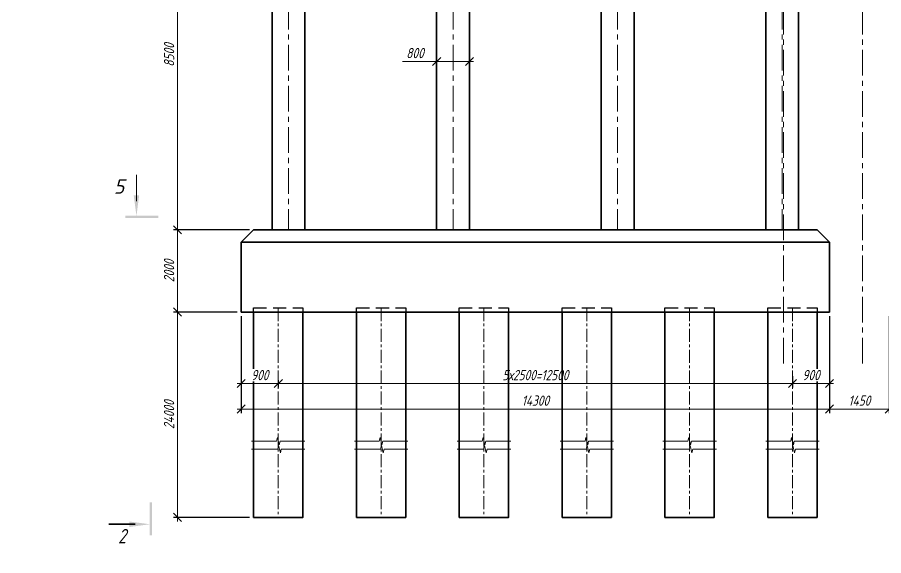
# Model space of a CAD drawing. Header units: millimetres. Extents: x 265754 to 14267433, y -6145605 to 2433772.
# Drawn here: x 7143272 to 7164331, y 815360 to 828450 of the extents above; entities that cross this region are included whole.
import ezdxf
from ezdxf.enums import TextEntityAlignment as Align

# ---------------------------------------------------------------- set-up
doc = ezdxf.new("R2010")
doc.units = ezdxf.units.MM
for name, pattern in [('CENTER', [50.8, 31.75, -6.35, 6.35, -6.35]), ('невидимая', [9.525, 6.35, -3.175]), ('осевая', [2, 1.25, -0.25, 0.25, -0.25])]:
    doc.linetypes.add(name, pattern=pattern)
for name, color, linetype, lineweight in [('1-Бетон', 106, 'Continuous', 35), ('1-Оси', 1, 'CENTER', 20), ('ИС_TXT', 4, 'Continuous', 18), ('ИС_TXT_ЗГЛ', 1, 'Continuous', 35), ('ИС_ОПОР_Тон', 3, 'Continuous', 18), ('ИС_Основная', 7, 'Continuous', 35), ('ИС_Ось', 3, 'осевая', 18), ('ИС_Размер', 3, 'Continuous', 18), ('ИС_Тонкая', 3, 'Continuous', 18)]:
    doc.layers.add(name, color=color, linetype=linetype, lineweight=lineweight)
doc.layers.add('ИС_Невидимая', color=4, linetype='невидимая')
doc.styles.add('0', font='isocpeur.ttf', dxfattribs={"width": 0.8, "oblique": 15})
doc.styles.add('Mis(m)', font='isocpeui.ttf')
doc.dimstyles.new('М100', dxfattribs={"dimscale": 100, "dimtxt": 2.5, "dimasz": 2, "dimexe": 1, "dimexo": 1, "dimgap": 0.8, "dimtad": 1, "dimdec": 0, "dimzin": 0, "dimdsep": 46, "dimtxsty": '0', "dimblk": 'OBLIQUE', "dimcen": 0.09, "dimdle": 1, "dimclrd": 256, "dimclre": 256, "dimclrt": 256, "dimadec": 4, "dimazin": 0, "dimtfac": 1, "dimtdec": 0, "dimtmove": 1, "dimatfit": 2, "dimfxl": 1, "dimtolj": 1, "dimtzin": 0, "dimlwd": -1, "dimarcsym": 0})

# ---------------------------------------------------------------- blocks, each defined once
blk = doc.blocks.new('_OBLIQUE')
at = {"color": 0, "linetype": 'ByBlock', "lineweight": -2}
blk.add_line((0.5, 0.5), (-0.5, -0.5), dxfattribs=at)
blk = doc.blocks.new('*D1848')
at = {"layer": 'Defpoints', "color": 0, "transparency": 16777216}
for p in [(7149014, 823283), (7147165, 821283), (7148714, 821283)]:
    blk.add_point(p, dxfattribs=at)
at = {"layer": 'ИС_Размер', "lineweight": -2, "transparency": 16777216}
for p, q in [((7148914, 823283), (7147065, 823283)), ((7148614, 821283), (7147065, 821283))]:
    blk.add_line(p, q, dxfattribs=at)
at = {"layer": 'ИС_Размер', "transparency": 16777216}
blk.add_line((7147165, 823383), (7147165, 821183), dxfattribs=at)
at = {"layer": 'ИС_Размер', "transparency": 16777216, "xscale": 200, "yscale": 200, "zscale": 200}
for p, rotation in [((7147165, 823283), 90), ((7147165, 821283), 270)]:
    blk.add_blockref('_OBLIQUE', p, dxfattribs=dict(at, rotation=rotation))
at = {"layer": 'ИС_Размер', "transparency": 16777216, "insert": (7146960, 822283), "char_height": 250, "attachment_point": 5, "rotation": 90, "style": '0'}
blk.add_mtext('\\A1;2000', dxfattribs=at)
blk = doc.blocks.new('*D1849')
at = {"layer": 'Defpoints', "color": 0, "transparency": 16777216}
for p in [(7148714, 821283), (7149614, 819730), (7149614, 819546)]:
    blk.add_point(p, dxfattribs=at)
at = {"layer": 'ИС_Размер', "lineweight": -2, "transparency": 16777216}
for p, q in [((7148714, 821183), (7148714, 819446)), ((7149614, 819630), (7149614, 819446))]:
    blk.add_line(p, q, dxfattribs=at)
at = {"layer": 'ИС_Размер', "transparency": 16777216}
blk.add_line((7148614, 819546), (7149714, 819546), dxfattribs=at)
at = {"layer": 'ИС_Размер', "transparency": 16777216, "xscale": 200, "yscale": 200, "zscale": 200, "rotation": 180}
blk.add_blockref('_OBLIQUE', (7148714, 819546), dxfattribs=at)
at = {"layer": 'ИС_Размер', "transparency": 16777216, "xscale": 200, "yscale": 200, "zscale": 200}
blk.add_blockref('_OBLIQUE', (7149614, 819546), dxfattribs=at)
at = {"layer": 'ИС_Размер', "transparency": 16777216, "insert": (7149164, 819751), "char_height": 250, "attachment_point": 5, "style": '0', "bg_fill": 3, "box_fill_scale": 1.1, "bg_fill_color": 256, "bg_fill_true_color": 13158600, "bg_fill_transparency": 0}
blk.add_mtext('\\A1;900', dxfattribs=at)
blk = doc.blocks.new('*D1850')
at = {"layer": 'Defpoints', "color": 0, "transparency": 16777216}
for p in [(7163014, 821283), (7162114, 819829), (7163014, 819546)]:
    blk.add_point(p, dxfattribs=at)
at = {"layer": 'ИС_Размер', "lineweight": -2, "transparency": 16777216}
for p, q in [((7163014, 821183), (7163014, 819446)), ((7162114, 819729), (7162114, 819446))]:
    blk.add_line(p, q, dxfattribs=at)
at = {"layer": 'ИС_Размер', "transparency": 16777216}
blk.add_line((7162014, 819546), (7163114, 819546), dxfattribs=at)
at = {"layer": 'ИС_Размер', "transparency": 16777216, "xscale": 200, "yscale": 200, "zscale": 200, "rotation": 180}
blk.add_blockref('_OBLIQUE', (7162114, 819546), dxfattribs=at)
at = {"layer": 'ИС_Размер', "transparency": 16777216, "xscale": 200, "yscale": 200, "zscale": 200}
blk.add_blockref('_OBLIQUE', (7163014, 819546), dxfattribs=at)
at = {"layer": 'ИС_Размер', "transparency": 16777216, "insert": (7162564, 819751), "char_height": 250, "attachment_point": 5, "style": '0', "bg_fill": 3, "box_fill_scale": 1.1, "bg_fill_color": 256, "bg_fill_true_color": 13158600, "bg_fill_transparency": 0}
blk.add_mtext('\\A1;900', dxfattribs=at)
blk = doc.blocks.new('*D1851')
at = {"layer": 'Defpoints', "color": 0, "transparency": 16777216}
for p in [(7148714, 821283), (7163014, 821283), (7163014, 818925)]:
    blk.add_point(p, dxfattribs=at)
at = {"layer": 'ИС_Размер', "lineweight": -2, "transparency": 16777216}
for p, q in [((7148714, 821183), (7148714, 818825)), ((7163014, 821183), (7163014, 818825))]:
    blk.add_line(p, q, dxfattribs=at)
at = {"layer": 'ИС_Размер', "transparency": 16777216}
blk.add_line((7148614, 818925), (7163114, 818925), dxfattribs=at)
at = {"layer": 'ИС_Размер', "transparency": 16777216, "xscale": 200, "yscale": 200, "zscale": 200, "rotation": 180}
blk.add_blockref('_OBLIQUE', (7148714, 818925), dxfattribs=at)
at = {"layer": 'ИС_Размер', "transparency": 16777216, "xscale": 200, "yscale": 200, "zscale": 200}
blk.add_blockref('_OBLIQUE', (7163014, 818925), dxfattribs=at)
at = {"layer": 'ИС_Размер', "transparency": 16777216, "insert": (7155864, 819130), "char_height": 250, "attachment_point": 5, "style": '0'}
blk.add_mtext('\\A1;14300', dxfattribs=at)
blk = doc.blocks.new('*D1852')
at = {"layer": 'Defpoints', "color": 0, "transparency": 16777216}
for p in [(7149614, 819730), (7162114, 819829), (7162114, 819546)]:
    blk.add_point(p, dxfattribs=at)
at = {"layer": 'ИС_Размер', "lineweight": -2, "transparency": 16777216}
for p, q in [((7149614, 819630), (7149614, 819446)), ((7162114, 819729), (7162114, 819446))]:
    blk.add_line(p, q, dxfattribs=at)
at = {"layer": 'ИС_Размер', "transparency": 16777216}
blk.add_line((7149514, 819546), (7162214, 819546), dxfattribs=at)
at = {"layer": 'ИС_Размер', "transparency": 16777216, "xscale": 200, "yscale": 200, "zscale": 200, "rotation": 180}
blk.add_blockref('_OBLIQUE', (7149614, 819546), dxfattribs=at)
at = {"layer": 'ИС_Размер', "transparency": 16777216, "xscale": 200, "yscale": 200, "zscale": 200}
blk.add_blockref('_OBLIQUE', (7162114, 819546), dxfattribs=at)
at = {"layer": 'ИС_Размер', "transparency": 16777216, "insert": (7155864, 819751), "char_height": 250, "width": 1839.25, "attachment_point": 5, "style": '0', "bg_fill": 3, "box_fill_scale": 1.1, "bg_fill_color": 256, "bg_fill_true_color": 13158600, "bg_fill_transparency": 0}
blk.add_mtext('\\A1;5х2500=12500', dxfattribs=at)
blk = doc.blocks.new('*D1853')
at = {"layer": 'Defpoints', "color": 0, "transparency": 16777216}
for p in [(7163014, 821283), (7164464, 821283), (7164464, 818925)]:
    blk.add_point(p, dxfattribs=at)
at = {"layer": 'ИС_Размер', "lineweight": -2, "transparency": 16777216}
for p, q in [((7163014, 821183), (7163014, 818825)), ((7164464, 821183), (7164464, 818825))]:
    blk.add_line(p, q, dxfattribs=at)
at = {"layer": 'ИС_Размер', "transparency": 16777216}
blk.add_line((7162914, 818925), (7164564, 818925), dxfattribs=at)
at = {"layer": 'ИС_Размер', "transparency": 16777216, "xscale": 200, "yscale": 200, "zscale": 200, "rotation": 180}
blk.add_blockref('_OBLIQUE', (7163014, 818925), dxfattribs=at)
at = {"layer": 'ИС_Размер', "transparency": 16777216, "xscale": 200, "yscale": 200, "zscale": 200}
blk.add_blockref('_OBLIQUE', (7164464, 818925), dxfattribs=at)
at = {"layer": 'ИС_Размер', "transparency": 16777216, "insert": (7163739, 819130), "char_height": 250, "attachment_point": 5, "style": '0'}
blk.add_mtext('\\A1;1450', dxfattribs=at)
blk = doc.blocks.new('*U1873')
for p, q in [((-3.8, -2.12), (-10.2, -2.12)), ((-3.8, -223.96), (-10.2, -223.96))]:
    blk.add_line(p, q)
for points in [[(0.25, 0.55), (-0.25, 0.55), (0.25, -7.45), (-0.25, -7.45)], [(-5.2, -1.46), (-0.2, -2.12), (-5.2, -2.12), (-5.2, -2.78)], [(0.25, -218.62), (-0.25, -218.62), (0.25, -226.62), (-0.25, -226.62)], [(-5.2, -223.3), (-0.2, -223.96), (-5.2, -223.96), (-5.2, -224.62)]]:
    blk.add_solid(points)
at = {"style": '0', "oblique": 15, "width": 0.8}
for tag, p in [('ВЕРХ', (-7.06, 0.66)), ('НИЗ', (-7, -226.85))]:
    blk.add_attdef(tag, text='', height=3.5, dxfattribs=at).set_placement(p, align=Align.MIDDLE_CENTER)
blk = doc.blocks.new('*U1889')
at = {"layer": '1-Бетон'}
blk.add_line((400, -4250), (400, 4250), dxfattribs=at)
blk.add_lwpolyline([(400, -4250), (400, 4250), (-400, 4250), (-400, -4250), (400, -4250)], dxfattribs=at)
at = {"layer": 'ИС_Ось', "ltscale": 500}
blk.add_lwpolyline([(0, 4250), (0, -4250)], dxfattribs=at)
blk = doc.blocks.new('*U1890')
at = {"layer": '1-Бетон', "color": 0, "linetype": 'ByBlock', "lineweight": -2, "transparency": 16777216}
for p in [(0, 0), (4000, 0), (8000, 0), (12000, 0)]:
    blk.add_blockref('*U1889', p, dxfattribs=at)
blk = doc.blocks.new('*D1897')
at = {"layer": 'Defpoints', "color": 0, "transparency": 16777216}
for p in [(7148714, 821283), (7147165, 816291), (7149014, 816291)]:
    blk.add_point(p, dxfattribs=at)
at = {"layer": 'ИС_Размер', "transparency": 16777216}
blk.add_line((7147165, 821383), (7147165, 816191), dxfattribs=at)
at = {"layer": 'ИС_Размер', "lineweight": -2, "transparency": 16777216}
for p, q in [((7148614, 821283), (7147065, 821283)), ((7148914, 816291), (7147065, 816291))]:
    blk.add_line(p, q, dxfattribs=at)
at = {"layer": 'ИС_Размер', "transparency": 16777216, "xscale": 200, "yscale": 200, "zscale": 200}
for p, rotation in [((7147165, 821283), 90), ((7147165, 816291), 270)]:
    blk.add_blockref('_OBLIQUE', p, dxfattribs=dict(at, rotation=rotation))
at = {"layer": 'ИС_Размер', "transparency": 16777216, "insert": (7146960, 818787), "char_height": 250, "width": 1324.59, "attachment_point": 5, "rotation": 90, "style": '0'}
blk.add_mtext('\\A1;24000', dxfattribs=at)
blk = doc.blocks.new('*D1899')
at = {"layer": 'Defpoints', "color": 0, "transparency": 16777216}
for p in [(7148014, 831783), (7147165, 823283), (7149014, 823283)]:
    blk.add_point(p, dxfattribs=at)
at = {"layer": 'ИС_Размер', "transparency": 16777216}
blk.add_line((7147165, 831883), (7147165, 823183), dxfattribs=at)
at = {"layer": 'ИС_Размер', "lineweight": -2, "transparency": 16777216}
for p, q in [((7147914, 831783), (7147065, 831783)), ((7148914, 823283), (7147065, 823283))]:
    blk.add_line(p, q, dxfattribs=at)
at = {"layer": 'ИС_Размер', "transparency": 16777216, "xscale": 200, "yscale": 200, "zscale": 200}
for p, rotation in [((7147165, 831783), 90), ((7147165, 823283), 270)]:
    blk.add_blockref('_OBLIQUE', p, dxfattribs=dict(at, rotation=rotation))
at = {"layer": 'ИС_Размер', "transparency": 16777216, "insert": (7146960, 827533), "char_height": 250, "attachment_point": 5, "rotation": 90, "style": '0'}
blk.add_mtext('\\A1;8500', dxfattribs=at)
blk = doc.blocks.new('*D1900')
at = {"layer": 'Defpoints', "color": 0, "transparency": 16777216}
for p in [(7153464, 827578), (7154264, 827560), (7154264, 827376)]:
    blk.add_point(p, dxfattribs=at)
at = {"layer": 'ИС_Размер', "lineweight": -2, "transparency": 16777216}
for p, q in [((7153464, 827478), (7153464, 827276)), ((7154264, 827460), (7154264, 827276))]:
    blk.add_line(p, q, dxfattribs=at)
at = {"layer": 'ИС_Размер', "transparency": 16777216}
for p, q in [((7152634, 827376), (7153464, 827376)), ((7153364, 827376), (7154364, 827376))]:
    blk.add_line(p, q, dxfattribs=at)
at = {"layer": 'ИС_Размер', "transparency": 16777216, "xscale": 200, "yscale": 200, "zscale": 200, "rotation": 180}
blk.add_blockref('_OBLIQUE', (7153464, 827376), dxfattribs=at)
at = {"layer": 'ИС_Размер', "transparency": 16777216, "xscale": 200, "yscale": 200, "zscale": 200}
blk.add_blockref('_OBLIQUE', (7154264, 827376), dxfattribs=at)
at = {"layer": 'ИС_Размер', "transparency": 16777216, "insert": (7152937, 827581), "char_height": 250, "attachment_point": 5, "style": '0', "bg_fill": 3, "box_fill_scale": 1.1, "bg_fill_color": 256, "bg_fill_true_color": 13158600, "bg_fill_transparency": 0}
blk.add_mtext('\\A1;800', dxfattribs=at)
blk = doc.blocks.new('*U2138')
at = {"layer": 'ИС_Тонкая'}
blk.add_line((-0.13, 3.8), (-0.13, 10.2), dxfattribs=at)
for points in [[(-0.79, 5.2), (-0.13, 0.2), (-0.13, 5.2), (0.53, 5.2)], [(5.2, 0.25), (5.2, -0.25), (-2.8, 0.25), (-2.8, -0.25)]]:
    blk.add_solid(points, dxfattribs=at)
at = {"layer": 'ИС_TXT', "style": 'Mis(m)'}
blk.add_attdef('ЛЕВО', text='', height=3.5, dxfattribs=at).set_placement((-3.09, 7.36), align=Align.MIDDLE_RIGHT)
blk.add_attdef('ПРАВО', text='', height=3.5, dxfattribs=at).set_placement((355.76, 7.36), align=Align.MIDDLE_LEFT)
blk = doc.blocks.new('*U2050')
at = {"color": 3, "linetype": 'ByBlock', "lineweight": -2}
for points in [[(650, -694), (43, -694), (22, -780), (-22, -607), (-43, -694), (-650, -694)], [(650, -886), (75, -886), (53, -972), (10, -799), (-11, -886), (-650, -886)]]:
    blk.add_lwpolyline(points, dxfattribs=at)
at = {"layer": '1-Оси', "ltscale": 10, "transparency": 33554687}
blk.add_line((0, 2546), (0, -2546), dxfattribs=at)
at = {"layer": 'ИС_Невидимая', "ltscale": 50}
blk.add_lwpolyline([(-600, 2446), (-600, 2546), (600, 2546), (600, 2446)], dxfattribs=at)
at = {"layer": 'ИС_Основная', "ltscale": 500}
blk.add_lwpolyline([(-600, -2546), (-600, 2446), (600, 2446), (600, -2546), (-600, -2546)], dxfattribs=at)
blk = doc.blocks.new('*U2051')
at = {"layer": 'ИС_ОПОР_Тон', "color": 0, "linetype": 'ByBlock', "lineweight": -2, "transparency": 16777216}
for p in [(0, 0), (2500, 0), (5000, 0), (7500, 0), (10000, 0), (12500, 0)]:
    blk.add_blockref('*U2050', p, dxfattribs=at)

msp = doc.modelspace()

# ---------------------------------------------------------------- linework, layer by layer
at = {"layer": 'ИС_Основная', "ltscale": 500}
for points in [[(7163014.0492, 822982.7477), (7148714.0492, 822982.7477), (7149014.0492, 823282.7477), (7162714.0492, 823282.7477)], [(7148714.0492, 821282.7477), (7163014.0492, 821282.7477), (7163014.0492, 822982.7477), (7148714.0492, 822982.7477)]]:
    msp.add_lwpolyline(points, close=True, dxfattribs=at)
at = {"layer": 'ИС_Ось', "color": 1, "ltscale": 500}
msp.add_lwpolyline([(7161894.5202, 820032.7477), (7161894.5202, 838767.7984)], dxfattribs=at)
at = {"layer": 'ИС_Ось', "ltscale": 500}
msp.add_lwpolyline([(7163814.5202, 820032.7477), (7163814.5202, 838767.7984)], dxfattribs=at)

# ---------------------------------------------------------------- block references
at = {"layer": '1-Бетон'}
msp.add_blockref('*U1890', (7149863.8832, 827532.7477), dxfattribs=at)
at = {"layer": 'ИС_TXT_ЗГЛ', "ltscale": 200, "xscale": 100, "yscale": 100, "zscale": 100}
msp.add_blockref('*U1873', (7146517.06, 838520.1616), dxfattribs=at).add_auto_attribs({'ВЕРХ': '2', 'НИЗ': '2'})
at = {"layer": 'ИС_TXT_ЗГЛ', "ltscale": 200}
ref = msp.add_blockref('*U2138', (7146180.2442, 823599.7415), dxfattribs=dict(at, xscale=100, yscale=100, zscale=100))
ref.add_attrib('ЛЕВО', '5', dxfattribs={"layer": 'ИС_TXT', "height": 350, "style": 'Mis(m)'}).set_placement((7145871.6139, 824336.0211), align=Align.MIDDLE_RIGHT)

# ---------------------------------------------------------------- dimensions: what is measured, and where the dimension line sits
at = {"layer": 'ИС_Размер'}
for base, p1, p2, picture, middle in [((7147164.5976, 823282.7477), (7148013.8832, 831782.7477), (7149014.0492, 823282.7477), '*D1899', (7146959.5976, 827532.7477)), ((7147164.5976, 821282.7477), (7149014.0492, 823282.7477), (7148714.0492, 821282.7477), '*D1848', (7146959.5976, 822282.7477))]:
    dim = msp.add_linear_dim(base=base, p1=p1, p2=p2, angle=90, dimstyle='М100', dxfattribs=at)
    dim.commit()
    dim.dimension.update_dxf_attribs({"geometry": picture, "text_midpoint": middle})
dim = msp.add_linear_dim(base=(7147164.5976, 816290.8969), p1=(7148714.0492, 821282.7477), p2=(7149014.0492, 816290.8969), angle=90, text='24000', dimstyle='М100', dxfattribs=at)
dim.commit()
dim.dimension.update_dxf_attribs({"geometry": '*D1897', "text_midpoint": (7146959.5976, 818786.8223)})
dim = msp.add_linear_dim(base=(7163014.0492, 818925.2432), p1=(7148714.0492, 821282.7478), p2=(7163014.0492, 821282.7477), dimstyle='М100', dxfattribs=at)
dim.commit()
dim.dimension.update_dxf_attribs({"geometry": '*D1851', "text_midpoint": (7155864.0492, 819130.2432)})
dim = msp.add_linear_dim(base=(7164464.0492, 818925.2432), p1=(7163014.0492, 821282.7477), p2=(7164464.0492, 821282.7477), dimstyle='М100', dxfattribs=at)
dim.commit()
dim.dimension.update_dxf_attribs({"geometry": '*D1853', "text_midpoint": (7163738.9721, 818925.2432), "dimtype": 160})

# ---------------------------------------------------------------- next in the draw order: dimensions: what is measured, and where the dimension line sits
dim = msp.add_linear_dim(base=(7154263.8832, 827376.3635), p1=(7153463.8832, 827578.2428), p2=(7154263.8832, 827559.9551), dimstyle='М100', override={"dimtfill": 1}, dxfattribs=at)
dim.commit()
dim.dimension.update_dxf_attribs({"geometry": '*D1900', "text_midpoint": (7152937.3372, 827376.3635), "dimtype": 160})
dim = msp.add_linear_dim(base=(7162114.0492, 819546.2758), p1=(7149614.0492, 819729.8675), p2=(7162114.0492, 819829.4085), text='5х2500=<>', dimstyle='М100', override={"dimtfill": 1}, dxfattribs=at)
dim.commit()
dim.dimension.update_dxf_attribs({"geometry": '*D1852', "text_midpoint": (7155864.0492, 819751.2758)})

# ---------------------------------------------------------------- next in the draw order: block references
at = {"layer": 'ИС_ОПОР_Тон'}
msp.add_blockref('*U2051', (7149614.0492, 818836.8223), dxfattribs=at)

# ---------------------------------------------------------------- next in the draw order: dimensions: what is measured, and where the dimension line sits
at = {"layer": 'ИС_Размер'}
for base, p1, p2, picture, middle in [((7149614.0492, 819546.2758), (7148714.0492, 821282.7477), (7149614.0492, 819729.8675), '*D1849', (7149164.0492, 819546.2758)), ((7163014.0492, 819546.2758), (7162114.0492, 819829.4085), (7163014.0492, 821282.7477), '*D1850', (7162564.0492, 819546.2758))]:
    dim = msp.add_linear_dim(base=base, p1=p1, p2=p2, dimstyle='М100', override={"dimtfill": 1}, dxfattribs=at)
    dim.commit()
    dim.dimension.update_dxf_attribs({"geometry": picture, "text_midpoint": middle, "dimtype": 160})

doc.saveas('drawing.dxf')
